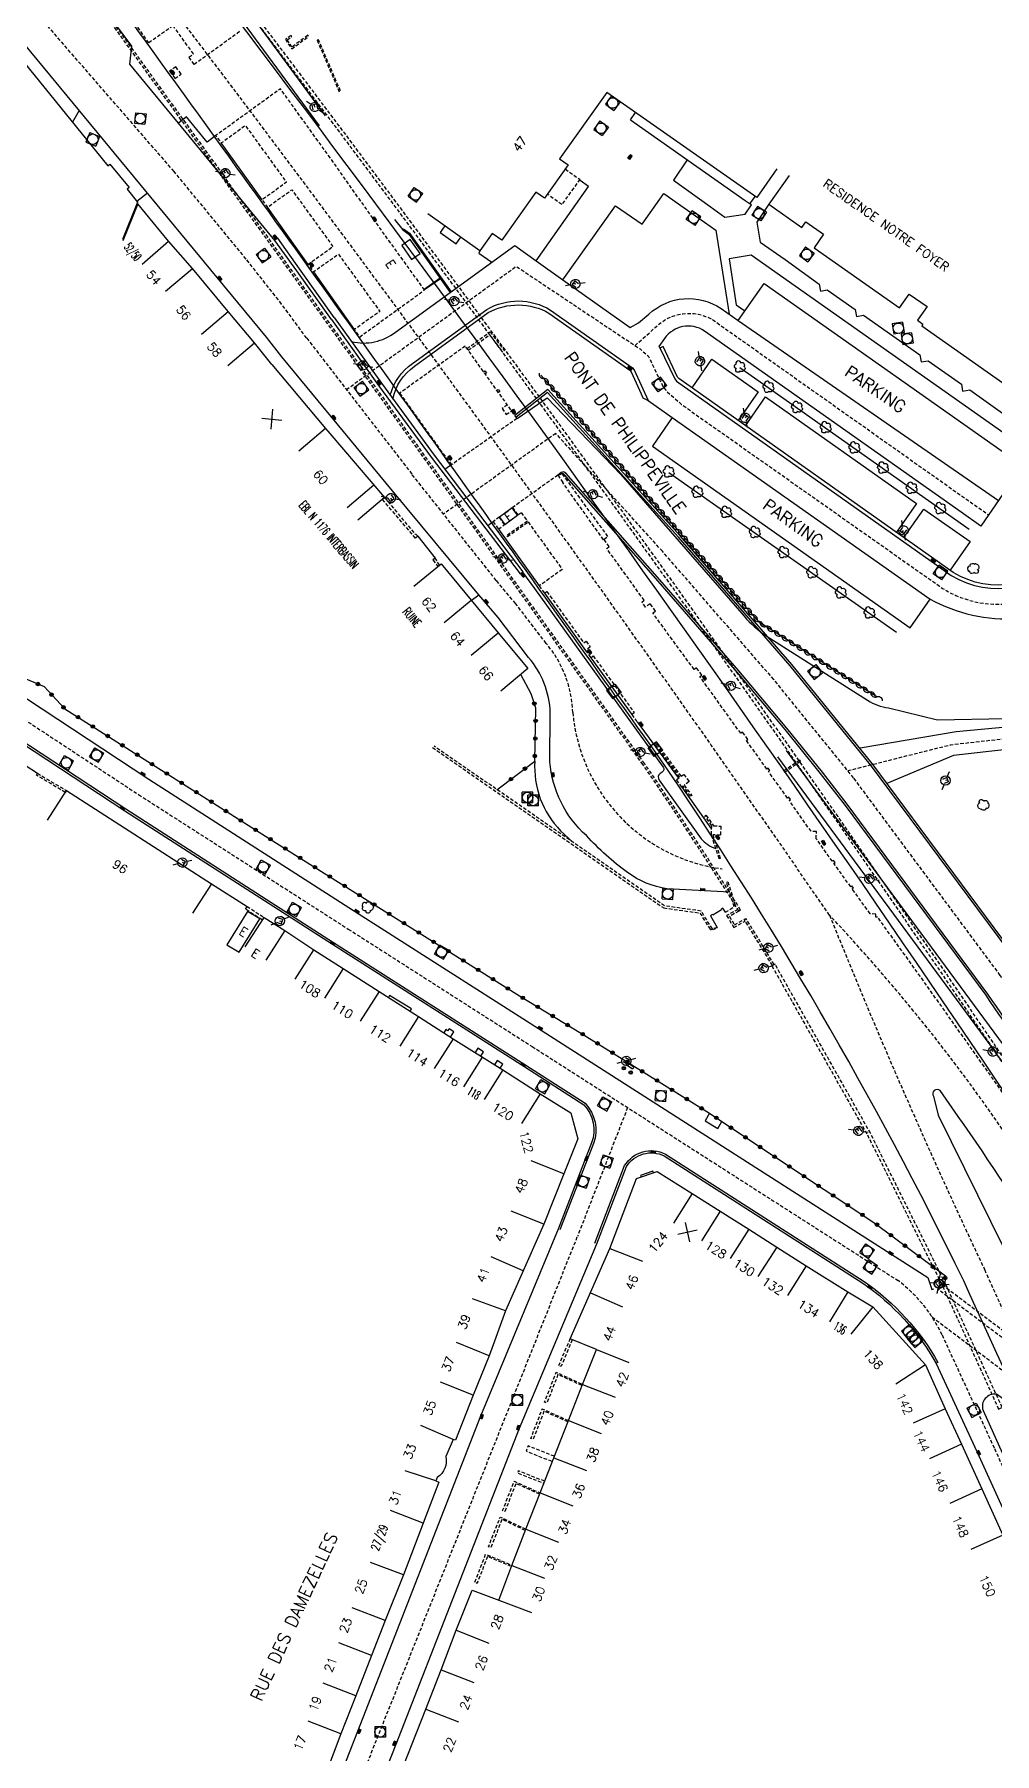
# Model space of a CAD drawing. Header units: millimetres. Extents: x 154999 to 156001, y 121000 to 122001.
# Drawn here: x 155745.4 to 155882.3, y 121166.8 to 121411.9 of the extents above; entities that cross this region are included whole.
import ezdxf
from ezdxf.enums import TextEntityAlignment as Align

# ---------------------------------------------------------------- set-up
doc = ezdxf.new("R2010")
doc.units = ezdxf.units.MM
doc.linetypes.add('DASHED', pattern=[0.75, 0.5, -0.25])
doc.layers.get('0').update_dxf_attribs({"linetype": 'CONTINUOUS'})
for name, color, linetype in [('W0001', 6, 'DASHED'), ('W0008', 7, 'CONTINUOUS'), ('W0100', 7, 'CONTINUOUS'), ('W0112', 1, 'DASHED'), ('W0300', 7, 'CONTINUOUS'), ('W0302', 3, 'CONTINUOUS'), ('W0310', 3, 'CONTINUOUS'), ('W0322', 7, 'CONTINUOUS'), ('W0334', 7, 'CONTINUOUS'), ('W0400', 7, 'CONTINUOUS'), ('W0420', 7, 'CONTINUOUS'), ('W0471', 7, 'CONTINUOUS'), ('W0700', 7, 'CONTINUOUS'), ('W0984', 7, 'CONTINUOUS'), ('W0989', 7, 'CONTINUOUS'), ('W0991', 7, 'CONTINUOUS'), ('W1102', 7, 'CONTINUOUS')]:
    doc.layers.add(name, color=color, linetype=linetype)
doc.styles.get("Standard").update_dxf_attribs({"font": 'romans.shx', "width": 0.85})

# ---------------------------------------------------------------- blocks, each defined once
blk = doc.blocks.new('T420')
for p, q in [((0.75, 0.75), (-0.75, 0.75)), ((-0.75, 0.75), (-0.75, -0.75)), ((0.75, 0.75), (0.75, -0.75)), ((0.75, -0.75), (-0.75, -0.75))]:
    blk.add_line(p, q)
blk.add_ellipse((0, 0), major_axis=(-0.53, 0.53), ratio=1, start_param=3.926991, end_param=10.210176)
blk = doc.blocks.new('T400')
for p, q in [((-0.15, 0.3), (0.15, 0.3)), ((-0.15, -0.25), (-0.15, 0.3)), ((-0.15, 0.15), (0.15, 0.15)), ((-0.15, 0), (0.15, 0)), ((0.15, 0.3), (0.15, -0.25)), ((-0.15, -0.15), (0.15, -0.15)), ((-0.15, -0.25), (-0.15, -0.3)), ((-0.15, -0.3), (0.15, -0.3)), ((0.15, -0.3), (0.15, -0.25))]:
    blk.add_line(p, q)
blk = doc.blocks.new('T471')
for p, q in [((-0.333334, 0.333334), (-0.333334, -0.333334)), ((-0.333334, 0.333334), (0.333334, 0.333334)), ((-0.333334, 0), (0, 0)), ((0.500001, 0.500001), (1.000002, 1.000002)), ((-0.500001, -0.500001), (-1.000002, -1.000002)), ((-0.333334, -0.333334), (0.333334, -0.333334))]:
    blk.add_line(p, q)
blk.add_ellipse((0, 0), major_axis=(0.471405, 0.471405), ratio=1, start_param=5.4977871438, end_param=11.780972451)
blk = doc.blocks.new('t991o')
at = {"color": 0, "linetype": 'Continuous'}
for p, q in [((-1, 1), (1, -1)), ((-1, -1), (1, 1))]:
    blk.add_line(p, q, dxfattribs=at)
blk = doc.blocks.new('t310o')
at = {"color": 0, "linetype": 'Continuous'}
for centre, start, end in [((-0.5, 0.38), 216.8699, 323.1304), ((0.5, -0.37), 36.8699, 143.1303)]:
    blk.add_arc(centre, 0.625, start, end, dxfattribs=at)
blk = doc.blocks.new('t322o')
at = {"color": 0, "linetype": 'Continuous'}
for radius in [0.25, 0.15]:
    blk.add_circle((0, 0), radius, dxfattribs=at)
blk = doc.blocks.new('T300')
for p, q in [((-0.8, 0.51), (-0.86, 0.34)), ((-0.86, 0.34), (-0.86, 0.17)), ((-0.86, 0.17), (-0.74, 0.06)), ((-0.69, 0.63), (-0.8, 0.51)), ((-0.8, -0.06), (-0.74, 0.06)), ((-0.74, 0.06), (-0.69, 0.11)), ((-0.57, 0.69), (-0.69, 0.63)), ((-0.46, 0.69), (-0.57, 0.69)), ((-0.29, 0.63), (-0.46, 0.69)), ((-0.29, 0.63), (-0.17, 0.74)), ((-0.23, 0.57), (-0.29, 0.63)), ((-0.17, 0.74), (-0.06, 0.8)), ((-0.06, 0.8), (0.06, 0.8)), ((0.06, 0.8), (0.23, 0.74)), ((0.23, 0.74), (0.34, 0.63)), ((0.34, 0.63), (0.4, 0.51)), ((0.46, 0.46), (0.34, 0.46)), ((0.4, 0.51), (0.4, 0.46)), ((0.57, 0.4), (0.46, 0.46)), ((0.57, 0.4), (0.69, 0.29)), ((0.69, 0.29), (0.74, 0.17)), ((0.74, 0.06), (0.69, -0.17)), ((0.74, 0.17), (0.74, 0.06)), ((-0.8, -0.17), (-0.8, -0.06)), ((-0.8, -0.23), (-0.8, -0.17)), ((-0.74, -0.34), (-0.8, -0.23)), ((-0.69, -0.4), (-0.74, -0.34)), ((-0.51, -0.46), (-0.69, -0.4)), ((-0.4, -0.46), (-0.51, -0.46)), ((-0.4, -0.46), (-0.34, -0.46)), ((-0.34, -0.46), (-0.34, -0.4)), ((-0.34, -0.51), (-0.34, -0.46)), ((-0.29, -0.63), (-0.34, -0.51)), ((-0.17, -0.74), (-0.29, -0.63)), ((-0.06, -0.8), (-0.17, -0.74)), ((0.06, -0.8), (-0.06, -0.8)), ((0.17, -0.74), (0.06, -0.8)), ((0.23, -0.69), (0.17, -0.74)), ((0.29, -0.46), (0.23, -0.46)), ((0.29, -0.63), (0.23, -0.69)), ((0.46, -0.4), (0.29, -0.46)), ((0.34, -0.51), (0.29, -0.63)), ((0.34, -0.51), (0.34, -0.46)), ((0.57, -0.34), (0.46, -0.4)), ((0.63, -0.29), (0.57, -0.34)), ((0.69, -0.17), (0.63, -0.29))]:
    blk.add_line(p, q)

msp = doc.modelspace()

# ---------------------------------------------------------------- linework, layer by layer
at = {"layer": 'W0001'}
msp.add_line((155784.2, 121368.6), (155799.19, 121349.23), dxfattribs=at)
for points in [[(155562.41, 121691.24, -0.013116), (155602.31, 121639.95, 0.005004), (155665.86, 121556.54, 0.009061), (155766.38, 121413.89, -0.011791), (155858.78, 121286.33, -0.035636)], [(155784.2, 121368.6), (155780.62, 121373.47), (155775.56, 121379.88), (155765.28, 121392.36), (155727.89, 121435.38), (155709.6, 121457.51), (155694.61, 121475.51), (155681.33, 121491.4), (155667.9, 121507.82, 0.126566), (155640.9, 121525.59, 0.031429), (155584.52, 121534.9), (155570.24, 121536.03), (155552.4, 121536.97), (155539.82, 121537.51), (155523.41, 121537.91), (155509.56, 121538.24), (155495.39, 121538.56, -0.048364), (155465.69, 121542.48, -0.020465), (155449.5, 121546.12, -0.020465)], [(155645.68, 121368.25), (155683.28, 121352.75, -0.041436), (155693.66, 121347.71), (155731.95, 121322.11), (155760.23, 121303.52), (155790.13, 121284.35), (155816.35, 121267.61), (155868.56, 121234.23, -0.123105), (155874.82, 121226.49), (155882.31, 121210.27), (155907.91, 121154.11), (155929.76, 121106.28), (155944.74, 121073.35)], [(156000, 121194.55, -0.025145), (155961.1, 121212.02, -0.05519), (155915.68, 121241.33, -0.028145), (155905.57, 121250.55, -0.016011), (155893.59, 121263.59), (155883.13, 121277.75), (155862.21, 121305.91), (155850.83, 121319.92), (155834.95, 121338.21), (155819.72, 121355.03), (155803.72, 121343.53)], [(155843.48, 121292.93, -0.350138), (155822.16, 121315.21, 0.170034), (155818.36, 121325.08), (155814, 121330.77), (155811.24, 121334.06), (155799.19, 121349.23)], [(155858.78, 121286.33, 0.015014), (155880.96, 121235.66, -0.000496), (155941.61, 121102.93, -0.080576), (155953.21, 121062.51)], [(155969.47, 121063.59, 0.07143), (155952.16, 121117.23, -0.001248), (155931.02, 121164.01, 0.035648), (155894.62, 121238.08, 0.058524), (155858.78, 121286.33, 0.058524)], [(155873.4, 121229.05), (155891.16, 121215.63, -0.060186), (155900.82, 121207.01, -0.06394)]]:
    msp.add_lwpolyline(points, format="xyb", dxfattribs=at)
at = {"layer": 'W0001', "flags": 128}
for points in [[(155789.87, 121361.28), (155814.08, 121378.84), (155831.75, 121367.06), (155832.93, 121366.06), (155835, 121361.72), (155835.55, 121361.03), (155837.65, 121359.16), (155874.44, 121333.25), (155874.91, 121332.92, 0.389173), (155894.76, 121336.63), (155900.86, 121345.37), (155908.03, 121355.68), (155913.78, 121363.93), (155913.83, 121364.02), (155914.28, 121364.9), (155914.78, 121365.85), (155915.31, 121366.84), (155915.86, 121367.84), (155916.41, 121368.83), (155916.94, 121369.78), (155917.43, 121370.66), (155917.88, 121371.44), (155918.27, 121372.1), (155918.6, 121372.66), (155918.88, 121373.12), (155919.12, 121373.5), (155919.32, 121373.82), (155919.5, 121374.09), (155919.66, 121374.32), (155919.81, 121374.53), (155919.94, 121374.73), (155920.07, 121374.93), (155920.18, 121375.13), (155920.25, 121375.33), (155920.29, 121375.54), (155920.28, 121375.75), (155920.22, 121375.98), (155920.09, 121376.22), (155919.88, 121376.48), (155919.51, 121376.84), (155918.87, 121377.37), (155917.89, 121378.14), (155916.45, 121379.23), (155914.47, 121380.71), (155911.86, 121382.66), (155908.52, 121385.16)], [(155831.03, 121367.54), (155833.91, 121370.11, -0.344791), (155842.13, 121371.22), (155881.45, 121343.41)]]:
    msp.add_lwpolyline(points, format="xyb", dxfattribs=at)
msp.add_lwpolyline([(155861.38, 121306.94), (155876.08, 121310.64), (155887.4, 121311.91), (155899.39, 121312.07), (155901.57, 121310.83)], dxfattribs=at)
at = {"layer": 'W0001'}
for points in [[(155829.97, 121258.9), (155822.81, 121240.5)], [(155701.39, 121000), (155706.67, 121009.14), (155722.98, 121038.26), (155736.26, 121061.99), (155748.46, 121081.85), (155750.99, 121085.67), (155754.17, 121090.89), (155764.47, 121101.34), (155769.96, 121111.27), (155775.08, 121121.44), (155787.58, 121152.24), (155822.81, 121240.5)]]:
    msp.add_lwpolyline(points, dxfattribs=at)
at = {"layer": 'W0008'}
for points in [[(155671.13, 121560.11, 0.009058), (155771.49, 121417.7, -0.016288), (155897.75, 121240.03, -0.035665), (155934.41, 121165.46, 0.001245), (155955.49, 121118.81, -0.071841), (155973.17, 121063.84)], [(155780.67, 121365.93), (155778.45, 121368.72), (155771.45, 121377.23), (155725.21, 121433.17), (155706.92, 121455.29), (155691.94, 121473.28), (155678.67, 121489.17), (155665.32, 121505.15), (155659.21, 121511.66, 0.122401), (155641.86, 121522.43, 0.032504), (155584.22, 121531.44), (155570.01, 121532.56), (155552.23, 121533.5), (155539.7, 121534.04), (155523.33, 121534.44), (155509.48, 121534.77), (155495.29, 121535.09, -0.048266), (155464.98, 121539.08, -0.020365), (155448.63, 121542.76)], [(155945.05, 121075.13, 0.951958), (155947.5, 121075.64, 0.053646), (155938.54, 121101.51, 0.000496), (155877.91, 121234.22, 0.037301), (155834.21, 121309.22, 0.001559), (155774.16, 121393.04, -0.000461), (155705.16, 121488.77, 0.087052), (155696.82, 121497.21, 0.087052)], [(155787.74, 121371.26), (155782.78, 121378.21), (155779.67, 121382.54), (155765.92, 121399.27), (155758.99, 121407.68), (155759.28, 121410.25), (155742.68, 121432.61), (155720.59, 121459.5), (155720.99, 121459.73), (155710.42, 121474.35, 0.181841), (155705.85, 121477.24), (155697.39, 121478.24), (155685.48, 121492.31, -0.338838), (155686.13, 121494.26, -0.174597), (155689.72, 121494.74), (155700.16, 121490.42)], [(155790.61, 121368.11, 0.22773), (155796.85, 121369.46), (155804.67, 121375.12), (155813.87, 121381.79), (155816.91, 121379.63), (155820.73, 121376.92), (155830.36, 121370.1), (155831.53, 121370.79), (155833, 121372.02, -0.349877), (155843.31, 121372.81), (155845.76, 121371.1), (155845.73, 121371.1), (155849.44, 121376.41), (155886.31, 121350.44), (155880.35, 121341.81), (155877.53, 121343.81), (155840.94, 121369.62, 0.407639), (155835.23, 121368.54), (155834.42, 121367.4), (155834.54, 121367.3), (155836.69, 121362.78), (155836.93, 121362.49), (155874.07, 121336.25), (155874.46, 121335.97), (155876.15, 121334.78, 0.386929), (155892.95, 121337.94)], [(155796.12, 121360.45, -0.182701), (155799.29, 121364.99), (155809.89, 121372.7, -0.273682), (155818.98, 121372.61), (155830.65, 121364.39), (155830.89, 121364.08), (155832.9, 121359.7), (155836.35, 121357.31), (155833.54, 121353.18), (155870.27, 121327.29), (155873.13, 121331.4, 0.142546), (155885.59, 121328.63, 0.154859)], [(156000, 121197.84, -0.024445), (155962.48, 121214.75, -0.055205), (155917.61, 121243.7, -0.028145), (155907.76, 121252.69, -0.015907), (155895.98, 121265.51), (155885.59, 121279.58), (155864.63, 121307.79), (155853.18, 121321.89), (155837.24, 121340.24), (155837.24, 121340.24), (155818.56, 121360.86), (155814.08, 121357.33)], [(155667.19, 121334.66), (155667, 121347.67, -0.221671), (155668.98, 121351.68, -0.248206), (155674.65, 121352.77), (155677.04, 121352.04, -0.024602), (155679.22, 121351.26), (155684.58, 121349.02, -0.04144), (155692.15, 121345.1), (155730.55, 121319.4), (155758.25, 121301.23), (155787.86, 121282.2), (155815.31, 121264.69), (155823.72, 121259.28, -0.28374), (155824.84, 121253.89), (155820.05, 121241.57)], [(155801.96, 121351.62), (155814.64, 121334.98), (155814.96, 121335.25), (155816.7, 121332.9), (155821.83, 121325.77), (155835.05, 121307.42, -0.466637), (155834.91, 121306.74), (155834.61, 121306.53, 0.401422), (155834.48, 121305.59), (155840.45, 121297.24, 0.130852), (155842.55, 121295.84)], [(156000, 121191.29, -0.015007), (155976.21, 121201.34, -0.011424), (155959.12, 121209.65, -0.021004), (155936.86, 121222.32, -0.033453), (155913.68, 121239.09, -0.021935), (155903.47, 121248.35, -0.050116), (155881.35, 121275.09), (155861.29, 121302.16), (155857.75, 121306.7), (155852.68, 121312.99), (155845.83, 121321.15), (155834.57, 121334.15), (155821.16, 121349.36, 0.374421), (155820.5, 121349.43), (155820.03, 121349.09)], [(155844.54, 121289.59), (155835.59, 121290.09, -0.121076), (155829.97, 121292.41, -0.048969), (155824.1, 121297.67, -0.194823), (155818.9, 121308.21), (155818.95, 121315.17, 0.170403), (155815.86, 121323.06), (155811.49, 121328.76), (155808.77, 121332.01), (155796.42, 121346.85)], [(155885.48, 121235.08, -0.000364), (155907.01, 121187.81, 0.000844), (155932.79, 121131.12, -0.06642), (155955.67, 121070.76, 0.900766), (155963.95, 121072.52, 0.061472), (155948.64, 121117.01), (155928.08, 121162.18, 0.02231), (155900.12, 121220.79, 0.029225), (155874.54, 121261.32, 0.878624), (155873.61, 121260.51), (155874.25, 121257.8), (155885.48, 121235.08)], [(155825.59, 121239.45), (155829.82, 121250.51, -0.384278), (155835.21, 121252), (155863.53, 121233.86, -0.114984), (155874, 121222.39), (155880.07, 121209.24), (155905.67, 121153.09), (155927.51, 121105.25), (155942.5, 121072.33)], [(155898.13, 121205.68), (155895.58, 121208.3), (155884.26, 121216.83), (155882.59, 121218.04, 0.555558), (155880.67, 121215.73), (155883.03, 121210.51), (155887.75, 121200.16, 0.461401), (155888.33, 121199.91), (155889.16, 121200.32, -0.422057), (155889.78, 121200.09), (155910.08, 121155.26), (155931.64, 121108.08), (155941.45, 121086.6, -0.030154), (155945.05, 121075.13)]]:
    msp.add_lwpolyline(points, format="xyb", dxfattribs=at)
for points in [[(155796.73, 121385.54), (155797.9, 121384.05), (155798.75, 121383.45), (155804.67, 121375.12)], [(155808.9, 121381.05), (155808.75, 121380.74), (155810.61, 121379.42)], [(155787.74, 121371.26), (155794.45, 121361.87), (155801.96, 121351.62)], [(155796.42, 121346.85), (155780.67, 121365.93)], [(155903.3, 121313.55), (155900.41, 121314.91), (155888.08, 121313.54), (155876.86, 121312.45), (155863.13, 121310.12)], [(155899.89, 121308.19), (155897.89, 121309.32), (155887.41, 121310.34), (155876.48, 121309.11), (155866.97, 121305.12)], [(155820.05, 121241.57), (155809, 121214.9), (155791.45, 121169.94), (155784.11, 121151.23), (155776.39, 121131.71), (155775.25, 121128.89), (155773.66, 121125.19), (155772.34, 121122.32), (155769.74, 121117.02), (155767.45, 121112.61), (155762.8, 121104), (155761.43, 121102.24), (155759.88, 121101.41), (155758.74, 121101.23), (155757.93, 121101.51), (155728.98, 121115.59)], [(155787.09, 121143.09), (155796.95, 121168.16), (155814.57, 121213.21), (155825.59, 121239.45)]]:
    msp.add_lwpolyline(points, dxfattribs=at)
at = {"layer": 'W0008', "flags": 128}
msp.add_lwpolyline([(155814.2, 121357.16), (155818.52, 121360.09), (155828.99, 121349.17), (155846.6, 121328.94, 0.064514), (155849.74, 121326.15), (155864.21, 121316.97, 0.108742), (155867.19, 121315.88), (155874.16, 121314.18), (155893.66, 121314.54), (155904.57, 121315.41)], format="xyb", dxfattribs=at)
at = {"layer": 'W0100'}
for points in [[(155729.57, 121425.53), (155755.83, 121393.19), (155756.11, 121393.41), (155758.86, 121390.06), (155758.57, 121389.82), (155760.07, 121387.97), (155757.92, 121382.69)], [(155851.28, 121392.75), (155848.42, 121388.65), (155827.02, 121403.61), (155820.27, 121394.18), (155821.49, 121393.31), (155818.1, 121388.56), (155816.87, 121389.41), (155812.02, 121382.57), (155810.67, 121383.53), (155808.9, 121381.05), (155801.48, 121386.34)], [(155853.03, 121391.79), (155850.14, 121387.71), (155854.83, 121384.39), (155855.42, 121385.19), (155857.94, 121383.41), (155856.58, 121381.47), (155868.77, 121372.93), (155870.15, 121374.88), (155872.69, 121373.11), (155871.32, 121371.16), (155872.1, 121370.6), (155871.93, 121370.36), (155893.15, 121355.44), (155894.36, 121354.58), (155894.54, 121354.84), (155895.31, 121354.29), (155898.71, 121359.12), (155900.98, 121357.52), (155904.83, 121362.98), (155902.56, 121364.61), (155903.87, 121366.48), (155903.07, 121367.03), (155903.26, 121367.26), (155898.33, 121370.72)], [(155779.21, 121364.83), (155776.76, 121367.94), (155773.01, 121372.4), (155767.92, 121378.51), (155764.47, 121382.44), (155760.13, 121387.76), (155757.98, 121382.49)], [(155779.21, 121364.83), (155786.9, 121355.72), (155787.48, 121355.02), (155795.3, 121345.88), (155791.5, 121342.63)], [(155799.5, 121333.25), (155803.36, 121336.43), (155807.64, 121331.24), (155811.52, 121326.58), (155815.74, 121321.48), (155811.89, 121318.29)], [(155747.23, 121299.88), (155749.93, 121304.09), (155770.63, 121290.82), (155767.93, 121286.61)], [(155775.42, 121281.81), (155778.12, 121286.02), (155781.08, 121284.13), (155778.39, 121279.91)], [(155782.54, 121277.2), (155785.24, 121281.41), (155789.42, 121278.72), (155794.52, 121275.46), (155800.17, 121271.88), (155805.09, 121268.69), (155812.17, 121264.27), (155817.5, 121260.87), (155821.88, 121258.13), (155822.87, 121254.46), (155820.88, 121249.46), (155818.02, 121242.29)], [(155827.43, 121238.8), (155831.26, 121248.8), (155834.19, 121249.8), (155839.19, 121246.65), (155843.19, 121244.12), (155847.28, 121241.58), (155851.27, 121239.02), (155855.44, 121236.36), (155861.4, 121232.62), (155864.97, 121230.47), (155872.47, 121222.22), (155875.28, 121215.96), (155877.59, 121210.9), (155880.49, 121204.53), (155883.5, 121197.93), (155888.16, 121187.6), (155890.91, 121181.59), (155893.54, 121175.82), (155896.34, 121169.75), (155899.53, 121162.62), (155903.33, 121154.25), (155907.6, 121144.95), (155903.05, 121142.86)], [(155784.86, 121119.26), (155780.34, 121121.38), (155782.87, 121126.78), (155785.24, 121132.81), (155785.37, 121132.76), (155788.33, 121140.57), (155790.9, 121147.04), (155793.67, 121154.13), (155796.06, 121160.09), (155798.63, 121166.6), (155801.17, 121173.15), (155803.37, 121178.75), (155805.54, 121184.37), (155807.82, 121190.11), (155811.61, 121188.67), (155813.48, 121193.63), (155815.48, 121198.78), (155817.5, 121203.96), (155819.46, 121208.97), (155821.54, 121214.28), (155823.55, 121219.44), (155825.52, 121224.41), (155821.78, 121225.91), (155827.43, 121238.8)]]:
    msp.add_lwpolyline(points, dxfattribs=at)
for points in [[(155798.98, 121382.65), (155797.77, 121381.8), (155799.16, 121379.8), (155800.37, 121380.65)], [(155814.28, 121343.36), (155813.53, 121344.4), (155811.71, 121343.1), (155812.47, 121342.05)], [(155777.5, 121285.81), (155775.76, 121286.88), (155772.83, 121282.12), (155774.58, 121281.04)], [(155829.96, 121265.32), (155830.87, 121264.7), (155830.66, 121264.39), (155829.75, 121265.01)]]:
    msp.add_lwpolyline(points, close=True, dxfattribs=at)
msp.add_lwpolyline([(155818.02, 121242.29), (155812.56, 121229.93), (155810.22, 121223.52), (155807.96, 121217.91), (155805.43, 121211.46), (155805.08, 121211.58), (155804.03, 121209.16, -0.325381), (155802.83, 121206.18), (155802.64, 121205.67), (155803.05, 121205.51), (155800.79, 121199.67), (155798, 121192.26), (155795.37, 121185.77), (155793.45, 121180.78), (155791.21, 121175.02), (155789.08, 121169.6), (155786.88, 121163.81)], format="xyb", dxfattribs=at)
at = {"layer": 'W0112'}
for points in [[(155721.66, 121490.54, 0.004587), (155773.09, 121418.9, -0.015903), (155897.15, 121244.91, -0.035674)], [(155721.99, 121490.86, 0.00459), (155773.47, 121419.18, -0.015959), (155897.58, 121245.17, -0.035676)], [(155850.64, 121279.14, 0.00333), (155846.6, 121285.73), (155846.84, 121285.88, -0.003333), (155850.88, 121279.28, -0.000496)]]:
    msp.add_lwpolyline(points, format="xyb", dxfattribs=at)
msp.add_lwpolyline([(155845.86, 121286.91, 0.010763), (155832.17, 121307.79, 0.001558), (155772.13, 121391.58, -0.000426), (155708.09, 121480.42), (155703.75, 121486.47), (155703.96, 121486.63), (155708.32, 121480.58, 0.000426), (155772.36, 121391.74, -0.001558), (155832.4, 121307.95, -0.010764), (155846.1, 121287.06)], format="xyb", close=True, dxfattribs=at)
for points in [[(155774.62, 121412.3), (155768.17, 121407.62), (155767.41, 121408.67), (155768.05, 121409.13), (155765.13, 121413.16), (155761.68, 121410.69), (155758.81, 121414.76)], [(155789.01, 121403.86), (155785.88, 121411.15), (155785.69, 121411.07), (155788.88, 121403.64)], [(155821.07, 121392.72), (155823.15, 121391.25), (155820.59, 121387.65), (155818.52, 121389.14)], [(155791.73, 121368.76), (155801.01, 121375.47), (155793.63, 121385.7)], [(155807.06, 121367.12), (155810.35, 121369.5), (155812.42, 121366.78)], [(155807.25, 121366.87), (155810.28, 121369.06), (155812.17, 121366.59)], [(155814.2, 121357.16), (155806.82, 121367.46), (155797.46, 121360.76), (155803.23, 121352.71)], [(155809.43, 121363.81), (155809.62, 121363.95), (155809.84, 121363.64), (155809.65, 121363.5)], [(155811.33, 121361.17), (155811.52, 121361.3), (155811.74, 121361), (155811.55, 121360.86)], [(155814.2, 121357.16), (155804.92, 121350.58), (155803.23, 121352.71)], [(155812.82, 121359.09), (155812.08, 121358.56), (155812.67, 121357.73), (155813.41, 121358.26)], [(155826.61, 121339.93), (155827.16, 121340.33), (155820.62, 121349.32), (155820.1, 121348.99)], [(155885.2, 121258.61), (155872.17, 121276.97), (155865.63, 121286.06), (155865.37, 121286.07), (155865.37, 121286.49), (155864.56, 121286.54), (155862.01, 121290.08), (155862.18, 121290.2), (155861.97, 121290.5), (155861.8, 121290.38), (155859.4, 121293.71), (155859.58, 121293.84), (155859.36, 121294.15), (155859.18, 121294.02), (155856.88, 121297.22), (155856.9, 121298.27), (155856.14, 121298.29), (155853, 121302.7), (155853.19, 121302.84), (155852.96, 121303.15), (155852.78, 121303.02), (155850.05, 121306.85), (155850.24, 121306.98), (155850.02, 121307.28), (155849.84, 121307.15), (155846.92, 121311.26), (155847.12, 121311.4), (155846.36, 121312.44), (155846.11, 121312.26), (155840.28, 121320.36), (155840.55, 121320.55), (155839.8, 121321.6), (155839.46, 121321.36), (155833.57, 121329.42), (155833.95, 121329.7), (155833.19, 121330.74), (155832.53, 121330.26), (155832, 121330.97), (155832.33, 121331.23), (155827, 121338.62), (155827.36, 121338.88), (155826.61, 121339.93), (155826.53, 121339.87), (155820.72, 121348), (155820.78, 121348.04), (155820.03, 121349.09), (155813.57, 121344.44), (155814.32, 121343.39), (155814.8, 121343.73), (155815.68, 121342.51), (155812.74, 121340.44), (155812.83, 121340.31), (155815.77, 121342.39), (155820.65, 121335.63), (155817.37, 121333.27), (155818.13, 121332.22), (155818.46, 121332.47), (155823.72, 121325.15), (155824.04, 121325.4), (155824.64, 121324.57), (155823.96, 121324.09), (155824.72, 121323.04), (155825.07, 121323.3), (155830.92, 121315.2), (155830.56, 121314.94), (155831.32, 121313.9)], [(155802.15, 121310.23), (155835.12, 121287.37), (155840.27, 121286.64), (155841.81, 121284.22), (155842.06, 121284.38), (155840.45, 121286.92), (155835.24, 121287.66), (155802.39, 121310.43)], [(155843.93, 121286.74), (155845.19, 121287.53), (155844.09, 121291.02), (155844.28, 121291.08), (155845.38, 121287.59)], [(155845.72, 121287.15), (155844.1, 121286.27), (155845.13, 121284.59), (155846.75, 121285.5)], [(155845.86, 121286.91), (155844.49, 121286.16), (155845.23, 121284.96), (155846.6, 121285.73)], [(155882.9, 121215.91), (155883.41, 121216.14), (155875.36, 121233.66), (155864.62, 121255.23), (155851, 121279.34), (155850.56, 121279.1), (155864.18, 121255), (155874.91, 121233.44), (155882.9, 121215.91)], [(155909.23, 121206.3), (155905.32, 121209.24), (155905.55, 121209.41), (155874.34, 121232.91), (155874.88, 121233.63), (155906.02, 121210.18), (155909.93, 121207.23)]]:
    msp.add_lwpolyline(points, dxfattribs=at)
for points in [[(155784.36, 121411.79), (155782.1, 121410.1), (155781.41, 121411.15), (155782.09, 121411.57), (155781.99, 121411.73), (155781.16, 121411.21), (155782.06, 121409.84), (155784.47, 121411.64)], [(155766.28, 121406.25), (155765.52, 121407.3), (155764.65, 121406.66), (155765.4, 121405.62)], [(155795.3, 121345.88), (155799.71, 121340.6), (155799.78, 121340.66), (155800.03, 121340.35), (155799.72, 121340.1), (155794.99, 121345.63)], [(155811.67, 121343.07), (155810.79, 121342.43), (155811.55, 121341.38), (155812.43, 121342.02)], [(155803.15, 121336.26), (155802.7, 121336.85), (155802.77, 121336.92), (155802.52, 121337.23), (155802.21, 121336.98), (155802.9, 121336.05)], [(155837.7, 121304.6), (155836.94, 121305.65), (155837.44, 121306.01), (155834, 121310.64), (155834.16, 121310.75), (155837.6, 121306.13), (155837.99, 121306.41), (155838.75, 121305.38), (155838.04, 121304.85), (155839.12, 121303.41), (155838.96, 121303.29), (155837.88, 121304.73)], [(155854.52, 121308.41), (155852.25, 121306.89), (155852.35, 121306.74), (155854.62, 121308.27)], [(155749.77, 121303.83), (155745.64, 121306.31), (155745.79, 121306.56), (155749.93, 121304.09)], [(155841.15, 121300.58), (155842.24, 121299.07), (155843.27, 121299.03), (155843.22, 121297.74), (155842.14, 121297.79), (155843.21, 121294.42), (155843.02, 121294.36), (155841.93, 121297.79), (155841.98, 121299.09), (155840.99, 121300.47)], [(155777.87, 121285.65), (155775.45, 121287.21), (155775.69, 121287.58), (155778.12, 121286.02)], [(155842.09, 121284.29), (155842.77, 121284.49), (155842.74, 121284.58), (155842.06, 121284.38)]]:
    msp.add_lwpolyline(points, close=True, dxfattribs=at)
at = {"layer": 'W0112', "flags": 128}
for points in [[(155793.63, 121385.7), (155787.82, 121393.94), (155787.06, 121394.98), (155781.21, 121403.11), (155780.46, 121404.16), (155771.24, 121397.48), (155772, 121396.43), (155775.44, 121398.93), (155781.31, 121390.82), (155777.84, 121388.31), (155778.6, 121387.26), (155782.07, 121389.77), (155787.96, 121381.64), (155784.43, 121379.11), (155785.19, 121378.07), (155788.71, 121380.59), (155794.63, 121372.42), (155790.99, 121369.82), (155791.73, 121368.76)], [(155822.08, 121225.79), (155820.46, 121221.97), (155820.14, 121222.11), (155821.78, 121225.91)], [(155823.47, 121219.26), (155820.04, 121220.83), (155818.46, 121216.77), (155818.13, 121216.9), (155819.8, 121221.16), (155823.55, 121219.44)], [(155821.46, 121214.09), (155818.05, 121215.61), (155816.5, 121211.59), (155816.17, 121211.72), (155817.81, 121215.94), (155821.54, 121214.28)], [(155819.55, 121209.18), (155815.79, 121210.65), (155815.5, 121209.91), (155819.26, 121208.44)], [(155817.42, 121203.78), (155814.04, 121205.3), (155812.47, 121201.33), (155812.15, 121201.45), (155813.79, 121205.63), (155817.5, 121203.96)], [(155818.15, 121205.62), (155814.38, 121207.1), (155814.26, 121206.81), (155818.04, 121205.33)], [(155815.4, 121198.6), (155812.05, 121200.19), (155810.45, 121196.15), (155810.13, 121196.27), (155811.8, 121200.52), (155815.48, 121198.78)], [(155813.4, 121193.45), (155809.99, 121194.91), (155808.5, 121191.06), (155808.17, 121191.19), (155809.74, 121195.24), (155813.48, 121193.63)]]:
    msp.add_lwpolyline(points, dxfattribs=at)
at = {"layer": 'W0302'}
for points in [[(155846, 121364.44), (155878.68, 121341.39)], [(155835.87, 121349.47), (155868.31, 121326.69)]]:
    msp.add_lwpolyline(points, dxfattribs=at)
at = {"layer": 'W0310'}
msp.add_lwpolyline([(155865.51, 121317.45), (155848.74, 121328.1), (155817.62, 121363.32)], dxfattribs=at)
at = {"layer": 'W0322'}
for points in [[(155658.37, 121376.96), (155687.09, 121358.01), (155698.58, 121350.08), (155734.42, 121325.55), (155737.72, 121322.69), (155746.73, 121318.92), (155749.71, 121315.75), (155781.34, 121295.71), (155814.53, 121274.85), (155823.42, 121269.46), (155841.66, 121258.1), (155843.41, 121256.9), (155865.25, 121242.43), (155875.31, 121234.89), (155875.17, 121233.41)], [(155811.34, 121304.22), (155816.74, 121308.29), (155816.89, 121315.86), (155816.23, 121317.89)]]:
    msp.add_lwpolyline(points, dxfattribs=at)
at = {"layer": 'W0334'}
for p, q in [((155830.4, 121399.75), (155831.1, 121400.76)), ((155785.19, 121378.07), (155790.99, 121369.82))]:
    msp.add_line(p, q, dxfattribs=at)
for points in [[(155751.73, 121401.08), (155750.8, 121399.4)], [(155771.24, 121397.48), (155770.01, 121396.55), (155767.05, 121400.18), (155765.92, 121399.27)], [(155830.4, 121399.75), (155846.72, 121388.24), (155847.45, 121387.73)], [(155777.84, 121388.31), (155772, 121396.43)], [(155838.49, 121394.04), (155836.54, 121391.13), (155841.74, 121387.35), (155843.86, 121385.87), (155846.73, 121386.3), (155847.63, 121387.59), (155847.42, 121387.75), (155848.17, 121388.82)], [(155816.91, 121379.63), (155824.4, 121390.2), (155823.19, 121391.06)], [(155761.5, 121389.26), (155759.99, 121388.07)], [(155820.73, 121376.92), (155828.24, 121387.48), (155832.04, 121384.86), (155835.15, 121389.21), (155840.93, 121385.13), (155842.57, 121383.98), (155844.44, 121372.02)], [(155784.43, 121379.11), (155778.6, 121387.26)], [(155797.9, 121384.05), (155798.01, 121384.18), (155798.87, 121383.57), (155804.8, 121375.21)], [(155803.91, 121384.6), (155803.24, 121383.67), (155805.54, 121382.06), (155806.19, 121382.98)], [(155897.49, 121345.33), (155847.62, 121380.41), (155844.44, 121379.9), (155845.45, 121373.37), (155846.71, 121372.5)], [(155803.22, 121377.16), (155800.96, 121375.55)], [(155803.27, 121377.08), (155801.01, 121375.47)], [(155788.14, 121371.56), (155794.86, 121362.17), (155802.37, 121351.91)], [(155839.19, 121361.5), (155841.99, 121365.59), (155848.59, 121360.96), (155845.76, 121356.86)], [(155846.81, 121356.12), (155849.65, 121360.22), (155871.17, 121345.04), (155868.32, 121340.93)], [(155802.37, 121351.91), (155815.02, 121335.29), (155814.96, 121335.25)], [(155804.92, 121350.58), (155803.9, 121349.89)], [(155810.79, 121342.43), (155810.06, 121341.86)], [(155869.39, 121340.17), (155872.24, 121344.24), (155878.84, 121339.61), (155876, 121335.5)], [(155800.03, 121340.35), (155802.52, 121337.23)], [(155811.55, 121341.38), (155817.37, 121333.27)], [(155818.13, 121332.22), (155823.96, 121324.09)], [(155807.67, 121331.21), (155808.77, 121332.01)], [(155824.72, 121323.04), (155830.56, 121314.94)], [(155816.23, 121317.89), (155814.72, 121320.63)], [(155831.32, 121313.9), (155837.24, 121305.86)], [(155736.98, 121312.28), (155745.79, 121306.56)], [(155837.7, 121304.6), (155841.96, 121298.58)], [(155770.63, 121290.82), (155775.69, 121287.58)], [(155843.93, 121286.74), (155843.57, 121287.31), (155843.31, 121287.15), (155843.35, 121287.08), (155842.11, 121286.35), (155842.08, 121286.41), (155841.8, 121286.26), (155842.74, 121284.58)], [(155781.08, 121284.13), (155785.24, 121281.41)], [(155798.95, 121272.66), (155799.15, 121272.98), (155796.03, 121274.89), (155795.85, 121274.61)], [(155804.72, 121268.93), (155805.2, 121269.68), (155804.5, 121270.15), (155804.3, 121269.85), (155804.05, 121270.02), (155803.75, 121269.56)], [(155809.05, 121266.22), (155809.44, 121266.84), (155808.61, 121267.35), (155808.23, 121266.73)], [(155811.8, 121264.5), (155812.16, 121265.08), (155811.36, 121265.59), (155810.99, 121265.01)], [(155841.66, 121258.1), (155841.05, 121257), (155842.84, 121255.9), (155843.41, 121256.9)], [(155833.67, 121249.62), (155833.59, 121249.84), (155831.82, 121249.2), (155831.89, 121249.02)]]:
    msp.add_lwpolyline(points, dxfattribs=at)
at = {"layer": 'W0334', "flags": 128}
for points in [[(155823.19, 121391.06), (155823.08, 121391.14)], [(155850.14, 121387.71), (155848.43, 121385.13), (155848.89, 121382.3), (155852.45, 121379.81), (155857.31, 121376.29), (155857.47, 121375.29), (155858.46, 121375.47), (155862.43, 121372.69), (155862.63, 121371.7), (155863.62, 121371.86), (155871.65, 121366.22), (155871.83, 121365.21), (155872.84, 121365.39), (155877.58, 121362.06), (155877.74, 121361.06), (155878.77, 121361.23), (155883.46, 121357.93)], [(155788.14, 121371.56), (155783.18, 121378.5), (155780.07, 121382.84), (155780.04, 121382.88), (155779.65, 121382.56)], [(155845.73, 121371.1), (155882.87, 121345.47)], [(155836.35, 121357.31), (155873.13, 121331.4)]]:
    msp.add_lwpolyline(points, dxfattribs=at)
at = {"layer": 'W0334'}
for points in [[(155796.5, 121359.92, -0.197629), (155799.57, 121364.59), (155810.09, 121372.24, -0.263125), (155818.76, 121372.16), (155830.31, 121364.04), (155830.47, 121363.82), (155831.92, 121360.66), (155832.15, 121360.11), (155832.9, 121359.7)], [(155654.77, 121367.37), (155684.26, 121355.21, -0.041588), (155695.08, 121349.95), (155733.42, 121324.31), (155761.67, 121305.74), (155791.55, 121286.58), (155817.78, 121269.84), (155872.8, 121234.66), (155873.36, 121232.96), (155873.65, 121233.06)], [(156000, 121198.16, -0.024376), (155962.61, 121215.02, -0.055206), (155917.8, 121243.93, -0.028145), (155907.97, 121252.9, -0.015896), (155896.22, 121265.69), (155885.83, 121279.75), (155864.87, 121307.97), (155853.41, 121322.08), (155837.46, 121340.44), (155818.59, 121361.27), (155813.91, 121357.57)], [(155666.89, 121334.66), (155666.7, 121347.67, -0.221926), (155668.79, 121351.91, -0.248206), (155674.74, 121353.06), (155677.13, 121352.33, -0.024602), (155679.33, 121351.53), (155684.69, 121349.3, -0.041461), (155692.31, 121345.35), (155730.72, 121319.65), (155758.42, 121301.48), (155788.02, 121282.45), (155815.47, 121264.95), (155823.91, 121259.51, -0.285706), (155825.12, 121253.79), (155820.33, 121241.46)], [(156000, 121190.97, -0.015075), (155976.08, 121201.07, -0.011424), (155958.98, 121209.39, -0.021004), (155936.7, 121222.06, -0.033453), (155913.48, 121238.86, -0.021934), (155903.26, 121248.14, -0.050106), (155881.1, 121274.92), (155861.05, 121301.97), (155857.51, 121306.51), (155852.45, 121312.8), (155845.6, 121320.96), (155834.35, 121333.95), (155820.93, 121349.16, 0.165051), (155820.62, 121349.32)], [(155816.74, 121308.29, 0.213531), (155820.42, 121298.37), (155822.16, 121296.72)], [(155825.31, 121239.56), (155829.55, 121250.64, -0.387293), (155835.36, 121252.26), (155863.7, 121234.11, -0.11479), (155874.24, 121222.56), (155873.97, 121222.44)]]:
    msp.add_lwpolyline(points, format="xyb", dxfattribs=at)
at = {"layer": 'W0334', "flags": 128}
msp.add_lwpolyline([(155910.68, 121368.24), (155908.74, 121365.44), (155910.61, 121364.17), (155905.78, 121357.24), (155898.61, 121346.93), (155892.54, 121338.24, -0.386346), (155876.42, 121335.2), (155837.27, 121362.86), (155837.11, 121363.05), (155835.04, 121367.41), (155834.59, 121367.19)], format="xyb", dxfattribs=at)
at = {"layer": 'W0700'}
for points in [[(155786.88, 121400.3), (155773.9, 121417.97)], [(155786.04, 121398.89), (155772.68, 121417.07)]]:
    msp.add_lwpolyline(points, dxfattribs=at)
for points in [[(156000, 121184.48, -0.03547), (155956.9, 121203.7, -0.033832), (155936.06, 121216.72, -0.045989), (155899.62, 121246.65, -0.027635), (155888.33, 121259.11, -0.015457), (155882.35, 121266.94), (155851.42, 121308.92)], [(156000, 121186.09, -0.035056), (155957.61, 121205.04, -0.033863), (155936.92, 121217.95, -0.046012), (155900.68, 121247.73, -0.027638), (155889.51, 121260.06, -0.015476), (155883.57, 121267.83), (155852.64, 121309.82)]]:
    msp.add_lwpolyline(points, format="xyb", dxfattribs=at)
at = {"layer": 'W1102'}
for p, q in [((155760.71, 121379.15), (155764.47, 121382.44)), ((155764.07, 121375.31), (155767.92, 121378.51)), ((155769.18, 121369.18), (155773.01, 121372.4)), ((155772.93, 121364.72), (155776.76, 121367.94)), ((155786.9, 121355.72), (155783.08, 121352.49)), ((155793.79, 121347.65), (155789.99, 121344.4)), ((155803.79, 121328.05), (155807.64, 121331.24)), ((155807.68, 121323.38), (155811.52, 121326.58))]:
    msp.add_line(p, q, dxfattribs=at)
at = {"layer": 'W1102', "flags": 128}
for points in [[(155789.42, 121278.72), (155786.72, 121274.51)], [(155794.52, 121275.46), (155791.84, 121271.24)], [(155800.17, 121271.88), (155797.47, 121267.67)], [(155805.09, 121268.69), (155802.4, 121264.47)], [(155809.24, 121266.1), (155806.58, 121261.87)], [(155812.17, 121264.27), (155809.5, 121260.04)], [(155817.5, 121260.87), (155814.83, 121256.65)], [(155820.88, 121249.46), (155816.24, 121251.31)], [(155839.19, 121246.65), (155836.52, 121242.42)], [(155818.02, 121242.29), (155813.38, 121244.15)], [(155843.19, 121244.12), (155840.53, 121239.89)], [(155847.28, 121241.58), (155844.61, 121237.36)], [(155851.27, 121239.02), (155848.57, 121234.81)], [(155827.43, 121238.8), (155832.1, 121237.02)], [(155855.44, 121236.36), (155852.77, 121232.13)], [(155861.4, 121232.62), (155858.78, 121228.36)], [(155864.97, 121230.47), (155861.8, 121226.61)], [(155872.47, 121222.22), (155868.23, 121219.45)], [(155875.28, 121215.96), (155870.73, 121213.89)], [(155877.59, 121210.9), (155873.04, 121208.83)], [(155880.49, 121204.53), (155875.94, 121202.46)], [(155883.5, 121197.93), (155878.94, 121195.87)]]:
    msp.add_lwpolyline(points, dxfattribs=at)
at = {"layer": 'W1102'}
for points in [[(155815.07, 121235.62), (155810.5, 121237.64)], [(155812.56, 121229.93), (155807.87, 121231.65)], [(155824.67, 121232.5), (155829.24, 121230.49)], [(155810.22, 121223.52), (155805.58, 121225.39)], [(155825.52, 121224.41), (155830.17, 121222.57)], [(155807.96, 121217.91), (155803.3, 121219.74)], [(155823.55, 121219.44), (155828.2, 121217.6)], [(155805.08, 121211.58), (155800.49, 121213.56)], [(155821.54, 121214.28), (155826.2, 121212.45)], [(155819.46, 121208.97), (155824.12, 121207.15)], [(155802.64, 121205.67), (155798.23, 121207.11)], [(155817.5, 121203.96), (155822.16, 121202.14)], [(155800.79, 121199.67), (155796.13, 121201.47)], [(155815.48, 121198.78), (155820.14, 121196.96)], [(155798, 121192.26), (155793.32, 121194.02)], [(155813.48, 121193.63), (155818.14, 121191.82)], [(155795.37, 121185.77), (155790.7, 121187.57)], [(155811.61, 121188.67), (155816.28, 121186.9)], [(155805.54, 121184.37), (155810.19, 121182.53)], [(155793.45, 121180.78), (155788.78, 121182.57)], [(155803.37, 121178.75), (155808.03, 121176.92)], [(155791.21, 121175.02), (155786.55, 121176.83)], [(155801.17, 121173.15), (155805.83, 121171.32)], [(155789.08, 121169.6), (155784.43, 121171.42)]]:
    msp.add_lwpolyline(points, dxfattribs=at)

# ---------------------------------------------------------------- block references
at = {"layer": 'W0300'}
for p, rotation in [((155846, 121364.44), 324.8044533050904), ((155850.09, 121361.56), 324.8044533050904), ((155854.17, 121358.67), 324.8044533050904), ((155858.26, 121355.79), 324.8044533050904), ((155862.35, 121352.91), 324.8044533050904), ((155835.87, 121349.47), 324.927076067761), ((155866.43, 121350.03), 324.8044533050904), ((155839.96, 121346.59), 324.927076067761), ((155870.52, 121347.15), 324.8044533050904), ((155844.05, 121343.72), 324.927076067761), ((155874.6, 121344.26), 324.8044533050904), ((155848.15, 121340.85), 324.927076067761), ((155852.24, 121337.98), 324.927076067761), ((155856.33, 121335.1), 324.927076067761), ((155879.4, 121335.76), 35.90371321705777), ((155860.42, 121332.23), 324.927076067761), ((155864.51, 121329.36), 324.927076067761), ((155880.63, 121302.06), 202.7503286920513)]:
    msp.add_blockref('T300', p, dxfattribs=dict(at, rotation=rotation))
msp.add_blockref('T300', (155792.96, 121287.43), dxfattribs=at)
at = {"layer": 'W0310'}
for p, rotation in [((155818.03, 121362.86), 131.459352534935), ((155818.85, 121361.93), 131.459352534935), ((155819.68, 121360.99), 131.459352534935), ((155820.51, 121360.05), 131.459352534935), ((155821.34, 121359.12), 131.459352534935), ((155822.16, 121358.18), 131.459352534935), ((155822.99, 121357.24), 131.459352534935), ((155823.82, 121356.31), 131.459352534935), ((155824.65, 121355.37), 131.459352534935), ((155825.47, 121354.43), 131.459352534935), ((155826.3, 121353.5), 131.459352534935), ((155827.13, 121352.56), 131.459352534935), ((155827.96, 121351.62), 131.459352534935), ((155828.78, 121350.68), 131.459352534935), ((155829.61, 121349.75), 131.459352534935), ((155830.44, 121348.81), 131.459352534935), ((155831.27, 121347.87), 131.459352534935), ((155832.09, 121346.94), 131.459352534935), ((155832.92, 121346), 131.459352534935), ((155833.75, 121345.06), 131.459352534935), ((155834.58, 121344.13), 131.459352534935), ((155835.4, 121343.19), 131.459352534935), ((155836.23, 121342.25), 131.459352534935), ((155837.06, 121341.32), 131.459352534935), ((155837.89, 121340.38), 131.459352534935), ((155838.72, 121339.44), 131.459352534935), ((155839.54, 121338.51), 131.459352534935), ((155840.37, 121337.57), 131.459352534935), ((155841.2, 121336.63), 131.459352534935), ((155842.03, 121335.7), 131.459352534935), ((155842.85, 121334.76), 131.459352534935), ((155843.68, 121333.82), 131.459352534935), ((155844.51, 121332.89), 131.459352534935), ((155845.34, 121331.95), 131.459352534935), ((155846.16, 121331.01), 131.459352534935), ((155846.99, 121330.08), 131.459352534935), ((155847.82, 121329.14), 131.459352534935), ((155848.65, 121328.2), 131.459352534935), ((155849.68, 121327.5), 147.582768750203), ((155850.73, 121326.83), 147.582768750203), ((155851.79, 121326.16), 147.582768750203), ((155852.84, 121325.49), 147.582768750203), ((155853.9, 121324.82), 147.582768750203), ((155854.95, 121324.15), 147.582768750203), ((155856.01, 121323.48), 147.582768750203), ((155857.06, 121322.81), 147.582768750203), ((155858.12, 121322.14), 147.582768750203), ((155859.17, 121321.47), 147.582768750203), ((155860.23, 121320.8), 147.582768750203), ((155861.28, 121320.13), 147.582768750203), ((155862.34, 121319.46), 147.582768750203), ((155863.39, 121318.79), 147.582768750203), ((155864.45, 121318.12), 147.582768750203), ((155865.51, 121317.45), 147.582768750203)]:
    msp.add_blockref('t310o', p, dxfattribs=dict(at, rotation=rotation))
at = {"layer": 'W0322'}
for p, rotation in [((155745.87, 121319.28), 337.329507425925), ((155747.8, 121317.78), 313.160068009049), ((155749.51, 121315.96), 313.160068009049), ((155816.68, 121316.5), 107.9961876712697), ((155751.58, 121314.56), 327.640081394109), ((155753.69, 121313.23), 327.640081394109), ((155816.85, 121314.03), 88.84564734730667), ((155755.8, 121311.89), 327.640081394109), ((155757.91, 121310.55), 327.640081394109), ((155816.8, 121311.53), 88.84564734730667), ((155760.03, 121309.21), 327.640081394109), ((155762.14, 121307.87), 327.640081394109), ((155816.75, 121309.03), 88.84564734730667), ((155764.25, 121306.54), 327.640081394109), ((155766.36, 121305.2), 327.640081394109), ((155813.34, 121305.73), 36.99555843299864), ((155815.33, 121307.23), 36.99555843299864), ((155768.47, 121303.86), 327.640081394109), ((155770.59, 121302.52), 327.640081394109), ((155772.7, 121301.18), 327.640081394109), ((155774.81, 121299.84), 327.640081394109), ((155776.92, 121298.51), 327.640081394109), ((155779.03, 121297.17), 327.640081394109), ((155781.14, 121295.83), 327.640081394109), ((155783.26, 121294.5), 327.853014505302), ((155785.38, 121293.17), 327.853014505302), ((155787.49, 121291.84), 327.853014505302), ((155789.61, 121290.51), 327.853014505302), ((155791.73, 121289.18), 327.853014505302), ((155793.84, 121287.85), 327.853014505302), ((155795.96, 121286.52), 327.853014505302), ((155798.08, 121285.19), 327.853014505302), ((155800.19, 121283.86), 327.853014505302), ((155802.31, 121282.53), 327.853014505302), ((155804.43, 121281.2), 327.853014505302), ((155806.54, 121279.87), 327.853014505302), ((155808.66, 121278.54), 327.853014505302), ((155810.78, 121277.21), 327.853014505302), ((155812.89, 121275.88), 327.853014505302), ((155815.02, 121274.55), 328.7899046255391), ((155817.15, 121273.26), 328.7899046255391), ((155819.29, 121271.96), 328.7899046255391), ((155821.43, 121270.67), 328.7899046255391), ((155823.57, 121269.37), 328.076900805295), ((155825.69, 121268.05), 328.076900805295), ((155827.81, 121266.73), 328.076900805295), ((155829.44, 121264.51), 148.437373559249), ((155829.93, 121265.4), 328.076900805295), ((155830.42, 121263.91), 148.437373559249), ((155832.06, 121264.08), 328.076900805295), ((155834.18, 121262.76), 328.076900805295), ((155836.3, 121261.44), 328.076900805295), ((155838.42, 121260.12), 328.076900805295), ((155840.54, 121258.79), 328.076900805295), ((155842.64, 121257.43), 325.503257616872), ((155844.71, 121256.03), 326.478306397105), ((155846.8, 121254.65), 326.478306397105), ((155848.88, 121253.27), 326.478306397105), ((155850.96, 121251.89), 326.478306397105), ((155853.05, 121250.51), 326.478306397105), ((155855.13, 121249.13), 326.478306397105), ((155857.22, 121247.75), 326.478306397105), ((155859.3, 121246.37), 326.478306397105), ((155861.38, 121244.99), 326.478306397105), ((155863.47, 121243.61), 326.478306397105), ((155865.54, 121242.21), 323.149901150868), ((155867.54, 121240.71), 323.149901150868), ((155869.54, 121239.21), 323.149901150868), ((155871.54, 121237.71), 323.149901150868), ((155873.54, 121236.21), 323.149901150868), ((155875.28, 121234.6), 264.780582410837)]:
    msp.add_blockref('t322o', p, dxfattribs=dict(at, rotation=rotation))
at = {"layer": 'W0400'}
for p, rotation in [((155765.06, 121406.48), 35.73841663823702), ((155830.32, 121394.41), 144.4024968495348), ((155793.86, 121385.58), 35.80810564705204), ((155779.7, 121383.01), 219.85915398433), ((155784.88, 121379.08), 35.68712280537201), ((155771.79, 121377.08), 219.4852255116384), ((155830.32, 121364.32), 54.85266721385084), ((155794.53, 121362.3), 35.05506887395902), ((155788.04, 121357.28), 40.54613504992604), ((155813.73, 121358.15), 28.67440669780703), ((155804.62, 121351.54), 35.68712280537201), ((155873.6, 121336.88), 54.76371008194038), ((155815.04, 121334.86), 36.86510490895363), ((155809.82, 121331.04), 220.0358488997972), ((155824.54, 121323.89), 35.68712280537201), ((155840.92, 121320.17), 28.67440669780703), ((155831.88, 121313.56), 35.68712280537201), ((155760.83, 121306.48), 239.973447859376), ((155819.31, 121306.36), 11.17207980836948), ((155757.93, 121301.6), 240.025251417134), ((155842.82, 121297.45), 34.94811880830201), ((155857.93, 121296.67), 28.67440669780703), ((155840.67, 121289.97), 266.8471393488549), ((155791.33, 121286.89), 240.618275084147), ((155787.88, 121282.34), 240.559800597555), ((155854.74, 121278.04), 212.8804160810303), ((155817.48, 121270.22), 240.734681156807), ((155815.06, 121265.02), 240.756904727285), ((155824.12, 121251.66), 162.0339683674065), ((155833.6, 121252.57), 265.44630723861), ((155867.52, 121238.11), 240.691067586675), ((155864.53, 121233.27), 235.737405779743), ((155809.15, 121214.86), 343.0688719309886), ((155814.39, 121213.26), 163.0688719307541), ((155880.06, 121209.67), 208.087752121005), ((155791.66, 121169.97), 341.0453505830641), ((155796.74, 121168.23), 161.0453505836512)]:
    msp.add_blockref('T400', p, dxfattribs=dict(at, rotation=rotation))
at = {"layer": 'W0420'}
for p, rotation in [((155760.46, 121399.92), 83.56473005635438), ((155827.85, 121402.12), 54.40249684953478), ((155826.18, 121398.53), 54.40249684953478), ((155753.69, 121396.96), 67.81358830336286), ((155799.71, 121389.03), 144.469856513302), ((155839.39, 121385.7), 236.0700851132188), ((155848.73, 121386.35), 327.740889718279), ((155778.03, 121380.38), 125.6605701170684), ((155855.52, 121380.55), 53.5336034200678), ((155868.58, 121370.02), 8.689799522079532), ((155869.85, 121368.52), 8.689799522079532), ((155792, 121361.4), 215.799582360926), ((155834.5, 121362.01), 306.715415787876), ((155874.62, 121335.2), 235.3341795208467), ((155856.71, 121321.01), 129.0819776585877), ((155828.01, 121318.22), 36.61179872050354), ((155754.23, 121309.17), 149.973447859376), ((155833.94, 121310.02), 306.3123682749686), ((155749.93, 121308.05), 149.973447859376), ((155815.7, 121303.11), 269.5742916847786), ((155816.51, 121302.69), 269.5742916847786), ((155778.01, 121293.19), 150.559800597555), ((155782.44, 121287.15), 150.559800597555), ((155835.71, 121289.36), 176.8471393488549), ((155803.44, 121281.08), 150.618275084147), ((155817.87, 121261.86), 150.756904727285), ((155834.73, 121260.58), 175.44630723861), ((155826.71, 121259.42), 150.756904727285), ((155826.95, 121251.22), 72.03396836740652), ((155823.6, 121248.36), 72.03396836740652), ((155864.15, 121238.44), 145.737405779743), ((155864.6, 121236.2), 145.737405779743), ((155870.08, 121226.93), 130.73622156054), ((155870.56, 121226.32), 130.73622156054), ((155871.03, 121225.73), 130.73622156054), ((155879.4, 121215.75), 118.087752121005)]:
    msp.add_blockref('T420', p, dxfattribs=dict(at, rotation=rotation))
for p in [(155814.23, 121217.19), (155794.67, 121169.88)]:
    msp.add_blockref('T420', p, dxfattribs=at)
at = {"layer": 'W0471'}
for p, rotation in [((155785.33, 121401.55), 281.629753924971), ((155772.58, 121392.12), 305.687122805372), ((155822.52, 121376.32), 324.6150227840825), ((155805.23, 121373.89), 305.808105647052), ((155840.29, 121365.32), 234.006492978455), ((155792.26, 121364.71), 305.687122805372), ((155846.75, 121357.24), 235.4166145089698), ((155796.21, 121345.79), 126.0998606916907), ((155825.02, 121346.34), 298.674406697807), ((155869.32, 121341.19), 55.32135310193976), ((155812.15, 121337.18), 305.687122805372), ((155844.69, 121319.03), 298.674406697807), ((155831.78, 121309.6), 304.948118808302), ((155875.33, 121305.52), 202.7503286920513), ((155766.46, 121293.83), 150.025251417134), ((155864.47, 121291.53), 305.673112480321), ((155780.37, 121285.5), 159.734690098715), ((155850.05, 121281.69), 329.580898660849), ((155849.37, 121278.79), 329.580898660849), ((155829.79, 121265.55), 150.500777841803), ((155882.05, 121266.89), 305.673112480321), ((155862.9, 121255.58), 306.591211104042), ((155874.34, 121233.8), 213.752142181291), ((155874.42, 121233.79), 130.73622156054)]:
    msp.add_blockref('T471', p, dxfattribs=dict(at, rotation=rotation))
at = {"layer": 'W0991'}
for p, rotation in [((155779.23, 121357.05), 40.13561279122779), ((155838.53, 121241.15), 57.68757518846138)]:
    msp.add_blockref('t991o', p, dxfattribs=dict(at, rotation=rotation))

# ---------------------------------------------------------------- texts
at = {"layer": 'W0984'}
for s, rotation, p in [('RESIDENCE NOTRE FOYER', 324.9062, (155866.87, 121384.7)), ('E', 303.4054, (155796.17, 121379.17)), ('E', 35.633, (155813, 121343.23)), ('E', 328.4516, (155775.17, 121283.96)), ('E', 327.4234, (155776.91, 121280.86)), ('43', 68.9895, (155811.93, 121240.84)), ('41', 68.9895, (155809.37, 121235.05)), ('46', 69.2939, (155830.57, 121233.96)), ('39', 68.9895, (155806.66, 121228.36)), ('44', 69.2939, (155827.39, 121226.67)), ('37', 68.9895, (155804.36, 121222.34)), ('42', 69.2939, (155829.2, 121220.12)), ('35', 68.9895, (155801.74, 121216.1)), ('40', 69.2939, (155827.05, 121214.64)), ('33', 68.9895, (155798.9, 121209.87)), ('38', 69.2939, (155825.01, 121209.4)), ('36', 69.2939, (155822.99, 121204.25)), ('31', 68.9895, (155796.85, 121203.35)), ('34', 69.2939, (155821, 121199.16)), ('32', 69.2939, (155819, 121194)), ('25', 68.9895, (155791.95, 121190.64)), ('30', 69.2939, (155817.29, 121189.55)), ('23', 68.9895, (155789.75, 121185.09)), ('28', 68.5574, (155811.36, 121185.56)), ('21', 68.9895, (155787.59, 121179.5)), ('26', 68.5574, (155809.12, 121179.74)), ('19', 68.9895, (155785.41, 121173.92)), ('24', 68.5574, (155806.93, 121174.13)), ('17', 68.9895, (155783.24, 121168.31)), ('22', 68.5574, (155804.56, 121168.06))]:
    msp.add_text(s, height=1.25, rotation=rotation, dxfattribs=at).set_placement(p, align=Align.MIDDLE)
for s, rotation, width, p in [('EBL N 1176 INTERBASSIN', 310.5461, 0.5, (155787.35, 121340.59)), ('RUINE', 309.7621, 0.6, (155799.23, 121328.8)), ('27/29', 68.9895, 0.7, (155794.65, 121197.56))]:
    msp.add_text(s, height=1.25, rotation=rotation, dxfattribs=dict(at, width=width)).set_placement(p, align=Align.MIDDLE)
at = {"layer": 'W0989'}
for s, rotation, p in [('PONT DE PHILIPPEVILLE', 305.6919, (155829.62, 121355.09)), ('PARKING', 325.7095, (155865.32, 121361.31)), ('PARKING', 324.402, (155853.58, 121342.25)), ('RUE DES DAMEZELLES', 65.1277, (155782.41, 121186.33))]:
    msp.add_text(s, height=1.75, rotation=rotation, dxfattribs=at).set_placement(p, align=Align.MIDDLE)
at = {"layer": 'W0991'}
for s, rotation, p in [('47', 54.4059, (155814.6, 121396.28)), ('54', 311.2155, (155762.38, 121377.24)), ('56', 309.788, (155766.64, 121372.23)), ('58', 310.0496, (155771.05, 121366.96)), ('60', 310.4941, (155786.2, 121348.79)), ('62', 309.5541, (155801.65, 121330.65)), ('64', 309.7621, (155805.73, 121325.72)), ('66', 309.6147, (155809.78, 121320.84)), ('96', 327.3441, (155757.58, 121293.24)), ('108', 327.2478, (155784.63, 121275.85)), ('110', 327.4121, (155789.28, 121272.87)), ('112', 327.7009, (155794.66, 121269.46)), ('114', 326.9859, (155799.94, 121266.07)), ('116', 328.0435, (155804.49, 121263.17)), ('120', 327.4638, (155812.17, 121258.34)), ('122', 284.7895, (155815.53, 121253.98)), ('48', 68.2222, (155814.81, 121247.73)), ('124', 50.7319, (155834.31, 121239.72)), ('128', 328.1742, (155842.57, 121238.62)), ('130', 327.2594, (155846.59, 121236.08)), ('132', 327.4691, (155850.67, 121233.47)), ('134', 327.904, (155855.78, 121230.24)), ('138', 312.2658, (155865, 121223.01)), ('142', 294.1708, (155869.48, 121216.67)), ('144', 294.561, (155871.89, 121211.36)), ('146', 294.4769, (155874.49, 121205.64)), ('148', 294.481, (155877.44, 121199.16)), ('150', 294.2983, (155881.28, 121190.7))]:
    msp.add_text(s, height=1.25, rotation=rotation, dxfattribs=at).set_placement(p, align=Align.MIDDLE)
for s, rotation, width, p in [('52/50', 309.2422, 0.4, (155759.32, 121380.85)), ('118', 328.0435, 0.5, (155808.04, 121260.96)), ('136', 328.9835, 0.5, (155860.27, 121227.46))]:
    msp.add_text(s, height=1.25, rotation=rotation, dxfattribs=dict(at, width=width)).set_placement(p, align=Align.MIDDLE)

doc.saveas('drawing.dxf')
